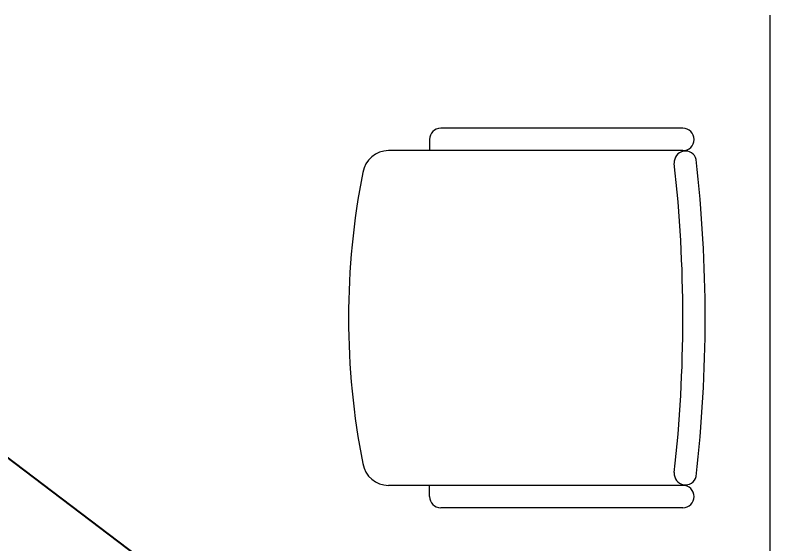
# Model space of a CAD drawing. Header units: metres. Extents: x 75097 to 220695, y -1557923 to -1361206.
# Drawn here: x 111602 to 112617, y -1420694 to -1419983 of the extents above; entities that cross this region are included whole.
import ezdxf
from ezdxf import colors
from ezdxf.entities.mleader import LeaderData, LeaderLine
from ezdxf.math import Vec2, Vec3

# ---------------------------------------------------------------- set-up
doc = ezdxf.new("R2010")
doc.units = ezdxf.units.M
doc.layers.get('0').update_dxf_attribs({"lineweight": 0})
doc.layers.add('A-100 - Copy$0$Medical Equipment and Furniture', color=8, linetype='Continuous', lineweight=0)
doc.layers.add('A-100 - Copy$0$Walls', color=8, linetype='Continuous', lineweight=0)
doc.layers.add('E-POWR', color=7, linetype='Continuous', lineweight=9, true_color=0x4e7e3e)
doc.styles.get("Standard").update_dxf_attribs({"font": 'GOTHIC.TTF'})

# ---------------------------------------------------------------- blocks, each defined once
blk = doc.blocks.new('A-100 - Copy$0$GF21016-P')
at = {"extrusion": (-1.24384e-09, -1.20261e-09, -1)}
for p, q in [((0.0128, 0.0179), (0.0128, 0.4136)), ((0.4628, 0.0179), (0.4628, 0.4136)), ((-0.0022, 0.3585), (0.0128, 0.3585)), ((0.4778, 0.3585), (0.4628, 0.3585)), ((-0.0172, 0.0179), (-0.0172, 0.3435)), ((0.4928, 0.0179), (0.4928, 0.3435)), ((0.4778, 0.0029), (0.4778, 0.0029))]:
    blk.add_line(p, q, dxfattribs=at)
for centre, radius, start, end in [((-0.2378, -0.5362), 1.0036, 78.7568, 101.2432), ((-0.0478, 0.4136), 0.035, 0, 80.6557), ((-0.4278, 0.4136), 0.035, 99.3443, 180), ((0.0022, 0.3435), 0.015, 0, 90), ((-0.4778, 0.3435), 0.015, 90, 180), ((-0.0284, 0.0145), 0.015, 284.3864, 95.5209), ((-0.2378, 1.8928), 1.8749, 263.6341, 276.3659), ((-0.4471, 0.0145), 0.015, 84.4791, 255.6136), ((0.0022, 0.0179), 0.015, 270, 0), ((0.0022, 0.0179), 0.015, 180, 270), ((-0.4778, 0.0179), 0.015, 270, 0), ((-0.4778, 0.0179), 0.015, 180, 270), ((-0.2378, 1.8734), 1.8855, 263.5119, 276.4881)]:
    blk.add_arc(centre, radius, start, end, dxfattribs=at)
blk = doc.blocks.new('A-100 - Copy')
at = {"layer": 'A-100 - Copy$0$Walls'}
blk.add_line((112616.9, -1419982.7, 2.4), (112616.9, -1422591.4, 2.4), dxfattribs=at)
at = {"layer": 'A-100 - Copy$0$Medical Equipment and Furniture', "extrusion": (-8.17196e-07, 2.67535e-11, -1), "xscale": 999.9999999999981, "yscale": 999.9999999999981, "zscale": 999.9999999999981, "rotation": 269.9999745907378}
blk.add_blockref('A-100 - Copy$0$GF21016-P', (-112517.8, -1420152.1, -2.5), dxfattribs=at)

msp = doc.modelspace()

# ---------------------------------------------------------------- leaders
at = {"layer": 'E-POWR'}
ml = msp.add_multileader_mtext('Standard', dxfattribs=at)
ml.set_content('#R3\\PTO PP-01', color=256)
ml.set_leader_properties()
ml.build(insert=Vec2(0, 0))
ml.multileader.update_dxf_attribs({"text_right_attachment_type": 6, "dogleg_length": 200, "arrow_head_size": 200})
ctx = ml.context
ctx.base_point, ctx.char_height, ctx.arrow_head_size, ctx.landing_gap_size, ctx.plane_origin = Vec3(110094.5, -1420117.1), 150, 200, 0.09, Vec3(111295.4, -1424585.6)
ctx.right_attachment, ctx.text_align_type = 6, 2
notes = []
notes.append((ctx, [(1, (1, 1, 0), (111119.9, -1420220.2), (-1, 0), 200, [(0, [(112430, -1421212.1)], 0, [])])]))
ctx.mtext.insert, ctx.mtext.alignment, ctx.mtext.flow_direction = Vec3(110919.9, -1420040.2), 3, 5
for ctx, leaders in notes:
    for number, flags, end, landing, length, lines in leaders:
        leader = LeaderData()
        leader.index, (leader.has_last_leader_line, leader.has_dogleg_vector, leader.attachment_direction) = number, flags
        leader.last_leader_point, leader.dogleg_vector, leader.dogleg_length = Vec3(end), Vec3(landing), length
        for number, points, colour, breaks in lines:
            line = LeaderLine()
            line.index, line.vertices, line.color, line.breaks = number, Vec3.list(points), colors.encode_raw_color(colour), breaks
            leader.lines.append(line)
        ctx.leaders.append(leader)

# ---------------------------------------------------------------- next in the draw order: block references
msp.add_blockref('A-100 - Copy', (0, 0))

doc.saveas('drawing.dxf')
